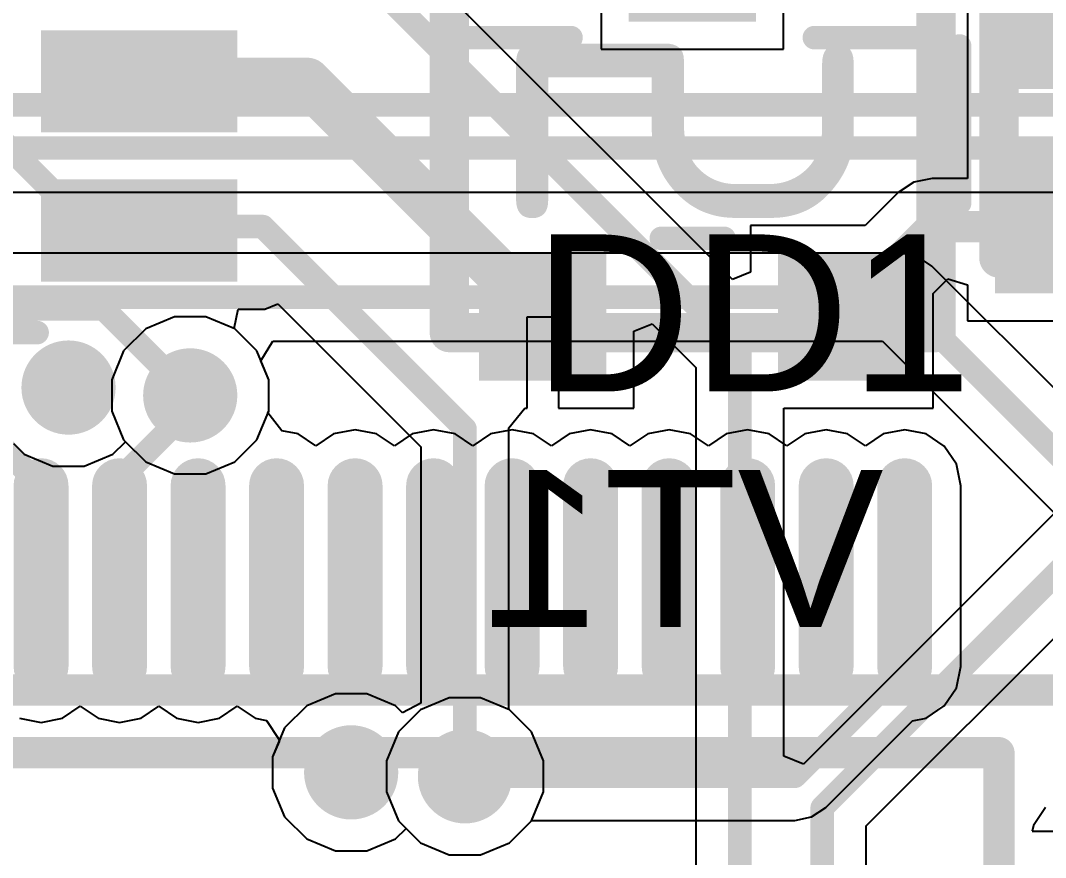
# Model space of a CAD drawing. Header units: inches. Extents: x -1.9 to 51.5, y -1.6 to 35.1.
# Drawn here: x 17.07 to 23.6, y 24.03 to 29.36 of the extents above; entities that cross this region are included whole.
import ezdxf

# ---------------------------------------------------------------- set-up
doc = ezdxf.new("R2010")
doc.units = ezdxf.units.IN
for name, color, linetype in [('Assembly Notes', 76, 'Continuous'), ('Bottom Layer', 76, 'Continuous'), ('Bottom Layer 1', 5, 'Continuous'), ('Bottom Overlay', 54, 'Continuous'), ('Bottom Paste', 16, 'Continuous'), ('Bottom Solder', 6, 'Continuous'), ('Mechanical 10', 56, 'Continuous'), ('Top Layer', 16, 'Continuous'), ('Top Layer 1', 1, 'Continuous'), ('Top Overlay', 2, 'Continuous'), ('Top Paste', 8, 'Continuous'), ('Top Solder', 216, 'Continuous'), ('Via Holes', 16, 'Continuous')]:
    doc.layers.add(name, color=color, linetype=linetype)
doc.styles.add('Arial', font='', dxfattribs={"height": 0.2})
doc.styles.add('GOST type B', font='', dxfattribs={"height": 0.2})
doc.styles.get('Arial').set_extended_font_data('Arial')
doc.styles.get('GOST type B').set_extended_font_data('GOST type B')

# ---------------------------------------------------------------- blocks, each defined once
blk = doc.blocks.new('SOT23_3_B_110')
at = {"layer": 'Bottom Layer 1'}
for points in [[(-1.506, 1.336), (-0.744, 1.336), (-0.744, 0.574), (-1.506, 0.574)], [(0.78, 0.3835), (1.542, 0.3835), (1.542, -0.3785), (0.78, -0.3785)], [(-1.506, -0.569), (-0.744, -0.569), (-0.744, -1.331), (-1.506, -1.331)]]:
    blk.add_hatch(color=5, dxfattribs=at).paths.add_polyline_path(points)
at = {"layer": 'Bottom Paste'}
for points in [[(-1.506, 1.336), (-0.744, 1.336), (-0.744, 0.574), (-1.506, 0.574)], [(0.78, 0.3835), (1.542, 0.3835), (1.542, -0.3785), (0.78, -0.3785)], [(-1.506, -0.569), (-0.744, -0.569), (-0.744, -1.331), (-1.506, -1.331)]]:
    blk.add_hatch(color=16, dxfattribs=at).paths.add_polyline_path(points)
at = {"layer": 'Bottom Solder'}
for points in [[(-1.531, 1.361), (-0.719, 1.361), (-0.719, 0.549), (-1.531, 0.549)], [(0.755, 0.4085), (1.567, 0.4085), (1.567, -0.4035), (0.755, -0.4035)], [(-1.531, -0.544), (-0.719, -0.544), (-0.719, -1.356), (-1.531, -1.356)]]:
    blk.add_hatch(color=6, dxfattribs=at).paths.add_polyline_path(points)
at = {"layer": 'Assembly Notes'}
for points in [[(-1.225, 1.55, 0.25, 0.25, 0), (1.275, 1.55, 0.25, 0.25, 0)], [(-1.225, 1.55, 0.25, 0.25, 0), (-1.225, -1.55, 0.25, 0.25, 0)], [(1.275, 1.55, 0.25, 0.25, 0), (1.275, -1.55, 0.25, 0.25, 0)], [(-1.225, -1.55, 0.25, 0.25, 0), (1.275, -1.55, 0.25, 0.25, 0)]]:
    blk.add_lwpolyline(points, format="xyseb", dxfattribs=at)
for points in [[(-1.2875, 1.55, 0.125, 0.125, 1), (-1.1625, 1.55, 0.125, 0.125, 1)], [(-1.2875, 1.55, 0.125, 0.125, 1), (-1.1625, 1.55, 0.125, 0.125, 1)], [(1.2125, 1.55, 0.125, 0.125, 1), (1.3375, 1.55, 0.125, 0.125, 1)], [(1.2125, 1.55, 0.125, 0.125, 1), (1.3375, 1.55, 0.125, 0.125, 1)], [(-1.2875, -1.55, 0.125, 0.125, 1), (-1.1625, -1.55, 0.125, 0.125, 1)], [(-1.2875, -1.55, 0.125, 0.125, 1), (-1.1625, -1.55, 0.125, 0.125, 1)], [(1.2125, -1.55, 0.125, 0.125, 1), (1.3375, -1.55, 0.125, 0.125, 1)], [(1.2125, -1.55, 0.125, 0.125, 1), (1.3375, -1.55, 0.125, 0.125, 1)]]:
    blk.add_lwpolyline(points, format="xyseb", close=True, dxfattribs=at)
at = {"layer": 'Bottom Overlay'}
for points in [[(-0.425, 1.5031, 0.15, 0.15, 0), (0.653, 1.5031, 0.15, 0.15, 0)], [(0.653, 1.5031, 0.15, 0.15, 0), (0.653, 0.775, 0.15, 0.15, 0)], [(-0.625, 0.2, 0.15, 0.15, 0), (-0.625, -0.2, 0.15, 0.15, 0)], [(0.653, -0.775, 0.15, 0.15, 0), (0.653, -1.5034, 0.15, 0.15, 0)], [(-0.375, -1.5034, 0.15, 0.15, 0), (0.653, -1.5034, 0.15, 0.15, 0)]]:
    blk.add_lwpolyline(points, format="xyseb", dxfattribs=at)
for points in [[(-0.4625, 1.5031, 0.075, 0.075, 1), (-0.3875, 1.5031, 0.075, 0.075, 1)], [(0.6155, 1.5031, 0.075, 0.075, 1), (0.6905, 1.5031, 0.075, 0.075, 1)], [(0.6155, 1.5031, 0.075, 0.075, 1), (0.6905, 1.5031, 0.075, 0.075, 1)], [(0.6155, 0.775, 0.075, 0.075, 1), (0.6905, 0.775, 0.075, 0.075, 1)], [(-0.6625, 0.2, 0.075, 0.075, 1), (-0.5875, 0.2, 0.075, 0.075, 1)], [(-0.6625, -0.2, 0.075, 0.075, 1), (-0.5875, -0.2, 0.075, 0.075, 1)], [(0.6155, -0.775, 0.075, 0.075, 1), (0.6905, -0.775, 0.075, 0.075, 1)], [(-0.4125, -1.5034, 0.075, 0.075, 1), (-0.3375, -1.5034, 0.075, 0.075, 1)], [(0.6155, -1.5034, 0.075, 0.075, 1), (0.6905, -1.5034, 0.075, 0.075, 1)], [(0.6155, -1.5034, 0.075, 0.075, 1), (0.6905, -1.5034, 0.075, 0.075, 1)]]:
    blk.add_lwpolyline(points, format="xyseb", close=True, dxfattribs=at)
at = {"layer": 'Assembly Notes', "style": 'GOST type B', "text_generation_flag": 2}
blk.add_text('VT1', height=2.15, rotation=180, dxfattribs=at).set_placement((-0.025, -1.9))
blk = doc.blocks.new('0603R_B_165')
at = {"layer": 'Bottom Layer 1'}
for points in [[(-0.25, 0.475), (-0.25, -0.475), (-1.05, -0.475), (-1.05, 0.475)], [(1.05, 0.475), (1.05, -0.475), (0.25, -0.475), (0.25, 0.475)]]:
    blk.add_hatch(color=5, dxfattribs=at).paths.add_polyline_path(points)
at = {"layer": 'Bottom Paste'}
for points in [[(-0.25, 0.475), (-0.25, -0.475), (-1.05, -0.475), (-1.05, 0.475)], [(1.05, 0.475), (1.05, -0.475), (0.25, -0.475), (0.25, 0.475)]]:
    blk.add_hatch(color=16, dxfattribs=at).paths.add_polyline_path(points)
at = {"layer": 'Bottom Solder'}
for points in [[(-0.225, 0.5), (-0.225, -0.5), (-1.075, -0.5), (-1.075, 0.5)], [(1.075, 0.5), (1.075, -0.5), (0.225, -0.5), (0.225, 0.5)]]:
    blk.add_hatch(color=6, dxfattribs=at).paths.add_polyline_path(points)
at = {"layer": 'Assembly Notes'}
for points in [[(-0.85, -0.475, 0.25, 0.25, 0), (-0.85, 0.475, 0.25, 0.25, 0)], [(0.85, 0.475, 0.25, 0.25, 0), (-0.85, 0.475, 0.25, 0.25, 0)], [(0.85, -0.475, 0.25, 0.25, 0), (0.85, 0.475, 0.25, 0.25, 0)], [(0.85, -0.475, 0.25, 0.25, 0), (-0.85, -0.475, 0.25, 0.25, 0)]]:
    blk.add_lwpolyline(points, format="xyseb", dxfattribs=at)
for points in [[(-0.9125, 0.475, 0.125, 0.125, 1), (-0.7875, 0.475, 0.125, 0.125, 1)], [(-0.9125, 0.475, 0.125, 0.125, 1), (-0.7875, 0.475, 0.125, 0.125, 1)], [(0.7875, 0.475, 0.125, 0.125, 1), (0.9125, 0.475, 0.125, 0.125, 1)], [(0.7875, 0.475, 0.125, 0.125, 1), (0.9125, 0.475, 0.125, 0.125, 1)], [(-0.9125, -0.475, 0.125, 0.125, 1), (-0.7875, -0.475, 0.125, 0.125, 1)], [(-0.9125, -0.475, 0.125, 0.125, 1), (-0.7875, -0.475, 0.125, 0.125, 1)], [(0.7875, -0.475, 0.125, 0.125, 1), (0.9125, -0.475, 0.125, 0.125, 1)], [(0.7875, -0.475, 0.125, 0.125, 1), (0.9125, -0.475, 0.125, 0.125, 1)]]:
    blk.add_lwpolyline(points, format="xyseb", close=True, dxfattribs=at)
at = {"layer": 'Bottom Overlay'}
for points in [[(0.5, 0.725, 0.15, 0.15, 0), (-0.5, 0.725, 0.15, 0.15, 0)], [(0.5, -0.725, 0.15, 0.15, 0), (-0.5, -0.725, 0.15, 0.15, 0)]]:
    blk.add_lwpolyline(points, format="xyseb", dxfattribs=at)
for points in [[(-0.5375, 0.725, 0.075, 0.075, 1), (-0.4625, 0.725, 0.075, 0.075, 1)], [(0.4625, 0.725, 0.075, 0.075, 1), (0.5375, 0.725, 0.075, 0.075, 1)], [(-0.5375, -0.725, 0.075, 0.075, 1), (-0.4625, -0.725, 0.075, 0.075, 1)], [(0.4625, -0.725, 0.075, 0.075, 1), (0.5375, -0.725, 0.075, 0.075, 1)]]:
    blk.add_lwpolyline(points, format="xyseb", close=True, dxfattribs=at)
at = {"layer": 'Assembly Notes', "style": 'GOST type B', "text_generation_flag": 2}
blk.add_text('R5', height=2.15, rotation=-180, dxfattribs=at).set_placement((-2.4, -1.4))
blk = doc.blocks.new('LQFP100_173')
at = {"layer": 'Top Layer 1'}
h = blk.add_hatch(color=1, dxfattribs=at)
edge = h.paths.add_edge_path()
edge.add_arc((0.5, 7.15), 0.15, 180, 360)
edge.add_line((0.65, 7.15), (0.65, 8.3))
edge.add_arc((0.5, 8.3), 0.15, 0, 180)
edge.add_line((0.35, 8.3), (0.35, 7.15))
h = blk.add_hatch(color=1, dxfattribs=at)
edge = h.paths.add_edge_path()
edge.add_arc((1, 7.15), 0.15, 180, 360)
edge.add_line((1.15, 7.15), (1.15, 8.3))
edge.add_arc((1, 8.3), 0.15, 0, 180)
edge.add_line((0.85, 8.3), (0.85, 7.15))
h = blk.add_hatch(color=1, dxfattribs=at)
edge = h.paths.add_edge_path()
edge.add_arc((1.5, 7.15), 0.15, 180, 360)
edge.add_line((1.65, 7.15), (1.65, 8.3))
edge.add_arc((1.5, 8.3), 0.15, 0, 180)
edge.add_line((1.35, 8.3), (1.35, 7.15))
h = blk.add_hatch(color=1, dxfattribs=at)
edge = h.paths.add_edge_path()
edge.add_arc((2, 7.15), 0.15, 180, 360)
edge.add_line((2.15, 7.15), (2.15, 8.3))
edge.add_arc((2, 8.3), 0.15, 0, 180)
edge.add_line((1.85, 8.3), (1.85, 7.15))
h = blk.add_hatch(color=1, dxfattribs=at)
edge = h.paths.add_edge_path()
edge.add_arc((2.5, 7.15), 0.15, 180, 360)
edge.add_line((2.65, 7.15), (2.65, 8.3))
edge.add_arc((2.5, 8.3), 0.15, 0, 180)
edge.add_line((2.35, 8.3), (2.35, 7.15))
h = blk.add_hatch(color=1, dxfattribs=at)
edge = h.paths.add_edge_path()
edge.add_arc((3, 7.15), 0.15, 180, 360)
edge.add_line((3.15, 7.15), (3.15, 8.3))
edge.add_arc((3, 8.3), 0.15, 0, 180)
edge.add_line((2.85, 8.3), (2.85, 7.15))
h = blk.add_hatch(color=1, dxfattribs=at)
edge = h.paths.add_edge_path()
edge.add_arc((3.5, 7.15), 0.15, 180, 360)
edge.add_line((3.65, 7.15), (3.65, 8.3))
edge.add_arc((3.5, 8.3), 0.15, 0, 180)
edge.add_line((3.35, 8.3), (3.35, 7.15))
h = blk.add_hatch(color=1, dxfattribs=at)
edge = h.paths.add_edge_path()
edge.add_arc((4, 7.15), 0.15, 180, 360)
edge.add_line((4.15, 7.15), (4.15, 8.3))
edge.add_arc((4, 8.3), 0.15, 0, 180)
edge.add_line((3.85, 8.3), (3.85, 7.15))
h = blk.add_hatch(color=1, dxfattribs=at)
edge = h.paths.add_edge_path()
edge.add_arc((4.5, 7.15), 0.15, 180, 360)
edge.add_line((4.65, 7.15), (4.65, 8.3))
edge.add_arc((4.5, 8.3), 0.15, 0, 180)
edge.add_line((4.35, 8.3), (4.35, 7.15))
h = blk.add_hatch(color=1, dxfattribs=at)
edge = h.paths.add_edge_path()
edge.add_arc((5, 7.15), 0.15, 180, 360)
edge.add_line((5.15, 7.15), (5.15, 8.3))
edge.add_arc((5, 8.3), 0.15, 0, 180)
edge.add_line((4.85, 8.3), (4.85, 7.15))
h = blk.add_hatch(color=1, dxfattribs=at)
edge = h.paths.add_edge_path()
edge.add_arc((5.5, 7.15), 0.15, 180, 360)
edge.add_line((5.65, 7.15), (5.65, 8.3))
edge.add_arc((5.5, 8.3), 0.15, 0, 180)
edge.add_line((5.35, 8.3), (5.35, 7.15))
h = blk.add_hatch(color=1, dxfattribs=at)
edge = h.paths.add_edge_path()
edge.add_arc((6, 7.15), 0.15, 180, 360)
edge.add_line((6.15, 7.15), (6.15, 8.3))
edge.add_arc((6, 8.3), 0.15, 0, 180)
edge.add_line((5.85, 8.3), (5.85, 7.15))
at = {"layer": 'Top Paste'}
h = blk.add_hatch(color=8, dxfattribs=at)
edge = h.paths.add_edge_path()
edge.add_arc((0.5, 7.15), 0.15, 180, 360)
edge.add_line((0.65, 7.15), (0.65, 8.3))
edge.add_arc((0.5, 8.3), 0.15, 0, 180)
edge.add_line((0.35, 8.3), (0.35, 7.15))
h = blk.add_hatch(color=8, dxfattribs=at)
edge = h.paths.add_edge_path()
edge.add_arc((1, 7.15), 0.15, 180, 360)
edge.add_line((1.15, 7.15), (1.15, 8.3))
edge.add_arc((1, 8.3), 0.15, 0, 180)
edge.add_line((0.85, 8.3), (0.85, 7.15))
h = blk.add_hatch(color=8, dxfattribs=at)
edge = h.paths.add_edge_path()
edge.add_arc((1.5, 7.15), 0.15, 180, 360)
edge.add_line((1.65, 7.15), (1.65, 8.3))
edge.add_arc((1.5, 8.3), 0.15, 0, 180)
edge.add_line((1.35, 8.3), (1.35, 7.15))
h = blk.add_hatch(color=8, dxfattribs=at)
edge = h.paths.add_edge_path()
edge.add_arc((2, 7.15), 0.15, 180, 360)
edge.add_line((2.15, 7.15), (2.15, 8.3))
edge.add_arc((2, 8.3), 0.15, 0, 180)
edge.add_line((1.85, 8.3), (1.85, 7.15))
h = blk.add_hatch(color=8, dxfattribs=at)
edge = h.paths.add_edge_path()
edge.add_arc((2.5, 7.15), 0.15, 180, 360)
edge.add_line((2.65, 7.15), (2.65, 8.3))
edge.add_arc((2.5, 8.3), 0.15, 0, 180)
edge.add_line((2.35, 8.3), (2.35, 7.15))
h = blk.add_hatch(color=8, dxfattribs=at)
edge = h.paths.add_edge_path()
edge.add_arc((3, 7.15), 0.15, 180, 360)
edge.add_line((3.15, 7.15), (3.15, 8.3))
edge.add_arc((3, 8.3), 0.15, 0, 180)
edge.add_line((2.85, 8.3), (2.85, 7.15))
h = blk.add_hatch(color=8, dxfattribs=at)
edge = h.paths.add_edge_path()
edge.add_arc((3.5, 7.15), 0.15, 180, 360)
edge.add_line((3.65, 7.15), (3.65, 8.3))
edge.add_arc((3.5, 8.3), 0.15, 0, 180)
edge.add_line((3.35, 8.3), (3.35, 7.15))
h = blk.add_hatch(color=8, dxfattribs=at)
edge = h.paths.add_edge_path()
edge.add_arc((4, 7.15), 0.15, 180, 360)
edge.add_line((4.15, 7.15), (4.15, 8.3))
edge.add_arc((4, 8.3), 0.15, 0, 180)
edge.add_line((3.85, 8.3), (3.85, 7.15))
h = blk.add_hatch(color=8, dxfattribs=at)
edge = h.paths.add_edge_path()
edge.add_arc((4.5, 7.15), 0.15, 180, 360)
edge.add_line((4.65, 7.15), (4.65, 8.3))
edge.add_arc((4.5, 8.3), 0.15, 0, 180)
edge.add_line((4.35, 8.3), (4.35, 7.15))
h = blk.add_hatch(color=8, dxfattribs=at)
edge = h.paths.add_edge_path()
edge.add_arc((5, 7.15), 0.15, 180, 360)
edge.add_line((5.15, 7.15), (5.15, 8.3))
edge.add_arc((5, 8.3), 0.15, 0, 180)
edge.add_line((4.85, 8.3), (4.85, 7.15))
h = blk.add_hatch(color=8, dxfattribs=at)
edge = h.paths.add_edge_path()
edge.add_arc((5.5, 7.15), 0.15, 180, 360)
edge.add_line((5.65, 7.15), (5.65, 8.3))
edge.add_arc((5.5, 8.3), 0.15, 0, 180)
edge.add_line((5.35, 8.3), (5.35, 7.15))
h = blk.add_hatch(color=8, dxfattribs=at)
edge = h.paths.add_edge_path()
edge.add_arc((6, 7.15), 0.15, 180, 360)
edge.add_line((6.15, 7.15), (6.15, 8.3))
edge.add_arc((6, 8.3), 0.15, 0, 180)
edge.add_line((5.85, 8.3), (5.85, 7.15))
at = {"layer": 'Top Solder'}
h = blk.add_hatch(color=216, dxfattribs=at)
edge = h.paths.add_edge_path()
edge.add_arc((0.5, 7.15), 0.175, 180, 360)
edge.add_line((0.675, 7.15), (0.675, 8.3))
edge.add_arc((0.5, 8.3), 0.175, 0, 180)
edge.add_line((0.325, 8.3), (0.325, 7.15))
h = blk.add_hatch(color=216, dxfattribs=at)
edge = h.paths.add_edge_path()
edge.add_arc((1, 7.15), 0.175, 180, 360)
edge.add_line((1.175, 7.15), (1.175, 8.3))
edge.add_arc((1, 8.3), 0.175, 0, 180)
edge.add_line((0.825, 8.3), (0.825, 7.15))
h = blk.add_hatch(color=216, dxfattribs=at)
edge = h.paths.add_edge_path()
edge.add_arc((1.5, 7.15), 0.175, 180, 360)
edge.add_line((1.675, 7.15), (1.675, 8.3))
edge.add_arc((1.5, 8.3), 0.175, 0, 180)
edge.add_line((1.325, 8.3), (1.325, 7.15))
h = blk.add_hatch(color=216, dxfattribs=at)
edge = h.paths.add_edge_path()
edge.add_arc((2, 7.15), 0.175, 180, 360)
edge.add_line((2.175, 7.15), (2.175, 8.3))
edge.add_arc((2, 8.3), 0.175, 0, 180)
edge.add_line((1.825, 8.3), (1.825, 7.15))
h = blk.add_hatch(color=216, dxfattribs=at)
edge = h.paths.add_edge_path()
edge.add_arc((2.5, 7.15), 0.175, 180, 360)
edge.add_line((2.675, 7.15), (2.675, 8.3))
edge.add_arc((2.5, 8.3), 0.175, 0, 180)
edge.add_line((2.325, 8.3), (2.325, 7.15))
h = blk.add_hatch(color=216, dxfattribs=at)
edge = h.paths.add_edge_path()
edge.add_arc((3, 7.15), 0.175, 180, 360)
edge.add_line((3.175, 7.15), (3.175, 8.3))
edge.add_arc((3, 8.3), 0.175, 0, 180)
edge.add_line((2.825, 8.3), (2.825, 7.15))
h = blk.add_hatch(color=216, dxfattribs=at)
edge = h.paths.add_edge_path()
edge.add_arc((3.5, 7.15), 0.175, 180, 360)
edge.add_line((3.675, 7.15), (3.675, 8.3))
edge.add_arc((3.5, 8.3), 0.175, 0, 180)
edge.add_line((3.325, 8.3), (3.325, 7.15))
h = blk.add_hatch(color=216, dxfattribs=at)
edge = h.paths.add_edge_path()
edge.add_arc((4, 7.15), 0.175, 180, 360)
edge.add_line((4.175, 7.15), (4.175, 8.3))
edge.add_arc((4, 8.3), 0.175, 0, 180)
edge.add_line((3.825, 8.3), (3.825, 7.15))
h = blk.add_hatch(color=216, dxfattribs=at)
edge = h.paths.add_edge_path()
edge.add_arc((4.5, 7.15), 0.175, 180, 360)
edge.add_line((4.675, 7.15), (4.675, 8.3))
edge.add_arc((4.5, 8.3), 0.175, 0, 180)
edge.add_line((4.325, 8.3), (4.325, 7.15))
h = blk.add_hatch(color=216, dxfattribs=at)
edge = h.paths.add_edge_path()
edge.add_arc((5, 7.15), 0.175, 180, 360)
edge.add_line((5.175, 7.15), (5.175, 8.3))
edge.add_arc((5, 8.3), 0.175, 0, 180)
edge.add_line((4.825, 8.3), (4.825, 7.15))
h = blk.add_hatch(color=216, dxfattribs=at)
edge = h.paths.add_edge_path()
edge.add_arc((5.5, 7.15), 0.175, 180, 360)
edge.add_line((5.675, 7.15), (5.675, 8.3))
edge.add_arc((5.5, 8.3), 0.175, 0, 180)
edge.add_line((5.325, 8.3), (5.325, 7.15))
h = blk.add_hatch(color=216, dxfattribs=at)
edge = h.paths.add_edge_path()
edge.add_arc((6, 7.15), 0.175, 180, 360)
edge.add_line((6.175, 7.15), (6.175, 8.3))
edge.add_arc((6, 8.3), 0.175, 0, 180)
edge.add_line((5.825, 8.3), (5.825, 7.15))
at = {"layer": 'Mechanical 10'}
blk.add_lwpolyline([(-7, 7, 0.2, 0.2, 0), (7, 7, 0.2, 0.2, 0)], format="xyseb", dxfattribs=at)
at = {"layer": 'Top Overlay'}
for points in [[(-6.6, 6.6, 0.2, 0.2, 0), (6.6, 6.6, 0.2, 0.2, 0)], [(6.6, -6.6, 0.2, 0.2, 0), (6.6, 6.6, 0.2, 0.2, 0)]]:
    blk.add_lwpolyline(points, format="xyseb", dxfattribs=at)
blk.add_lwpolyline([(6.55, 6.6, 0.1, 0.1, 1), (6.65, 6.6, 0.1, 0.1, 1)], format="xyseb", close=True, dxfattribs=at)
blk.add_lwpolyline([(6.55, 6.6, 0.1, 0.1, 1), (6.65, 6.6, 0.1, 0.1, 1)], format="xyseb", close=True, dxfattribs=at)
blk = doc.blocks.new('SOT23_6_B_174')
at = {"layer": 'Bottom Layer 1'}
for points in [[(-1.25, 1.75), (-0.65, 1.75), (-0.65, 0.55), (-1.25, 0.55)], [(-0.3, 1.75), (0.3, 1.75), (0.3, 0.55), (-0.3, 0.55)], [(0.65, 1.75), (1.25, 1.75), (1.25, 0.55), (0.65, 0.55)], [(-1.25, -0.55), (-0.65, -0.55), (-0.65, -1.75), (-1.25, -1.75)], [(-0.3, -0.55), (0.3, -0.55), (0.3, -1.75), (-0.3, -1.75)], [(0.65, -0.55), (1.25, -0.55), (1.25, -1.75), (0.65, -1.75)]]:
    blk.add_hatch(color=5, dxfattribs=at).paths.add_polyline_path(points)
at = {"layer": 'Bottom Paste'}
for points in [[(-1.25, 1.75), (-0.65, 1.75), (-0.65, 0.55), (-1.25, 0.55)], [(-0.3, 1.75), (0.3, 1.75), (0.3, 0.55), (-0.3, 0.55)], [(0.65, 1.75), (1.25, 1.75), (1.25, 0.55), (0.65, 0.55)], [(-1.25, -0.55), (-0.65, -0.55), (-0.65, -1.75), (-1.25, -1.75)], [(-0.3, -0.55), (0.3, -0.55), (0.3, -1.75), (-0.3, -1.75)], [(0.65, -0.55), (1.25, -0.55), (1.25, -1.75), (0.65, -1.75)]]:
    blk.add_hatch(color=16, dxfattribs=at).paths.add_polyline_path(points)
at = {"layer": 'Bottom Solder'}
for points in [[(-1.275, 1.775), (-0.625, 1.775), (-0.625, 0.525), (-1.275, 0.525)], [(-0.325, 1.775), (0.325, 1.775), (0.325, 0.525), (-0.325, 0.525)], [(0.625, 1.775), (1.275, 1.775), (1.275, 0.525), (0.625, 0.525)], [(-1.275, -0.525), (-0.625, -0.525), (-0.625, -1.775), (-1.275, -1.775)], [(-0.325, -0.525), (0.325, -0.525), (0.325, -1.775), (-0.325, -1.775)], [(0.625, -0.525), (1.275, -0.525), (1.275, -1.775), (0.625, -1.775)]]:
    blk.add_hatch(color=6, dxfattribs=at).paths.add_polyline_path(points)
at = {"layer": 'Bottom Overlay'}
for points in [[(-1.55, 1.6, 0.1, 0.1, 1), (-1.65, 1.6, 0.1, 0.1, 1)], [(-1.675, 1.6, 0.05, 0.05, 1), (-1.625, 1.6, 0.05, 0.05, 1)], [(-1.575, 1.6, 0.05, 0.05, 1), (-1.525, 1.6, 0.05, 0.05, 1)], [(-1.6375, 0.5, 0.075, 0.075, 1), (-1.5625, 0.5, 0.075, 0.075, 1)], [(1.5625, 0.5, 0.075, 0.075, 1), (1.6375, 0.5, 0.075, 0.075, 1)], [(-1.6375, 0, 0.075, 0.075, 1), (-1.5625, 0, 0.075, 0.075, 1)], [(1.5625, 0, 0.075, 0.075, 1), (1.6375, 0, 0.075, 0.075, 1)], [(-1.6375, -0.5, 0.075, 0.075, 1), (-1.5625, -0.5, 0.075, 0.075, 1)], [(1.5625, -0.5, 0.075, 0.075, 1), (1.6375, -0.5, 0.075, 0.075, 1)]]:
    blk.add_lwpolyline(points, format="xyseb", close=True, dxfattribs=at)
for points in [[(-1.6, 0.5, 0.15, 0.15, 0), (-1.6, -0.5, 0.15, 0.15, 0)], [(1.6, 0.5, 0.15, 0.15, 0), (1.6, -0.5, 0.15, 0.15, 0)], [(-1.6, 0, 0.15, 0.15, 0), (1.6, 0, 0.15, 0.15, 0)]]:
    blk.add_lwpolyline(points, format="xyseb", dxfattribs=at)

msp = doc.modelspace()

# ---------------------------------------------------------------- hatches: boundary and pattern name
at = {"layer": 'Bottom Layer'}
h = msp.add_hatch(color=76, dxfattribs=at)
edge = h.paths.add_edge_path()
edge.add_arc((17.375, 27.025), 0.3, 0, 360)
h = msp.add_hatch(color=76, dxfattribs=at)
edge = h.paths.add_edge_path()
edge.add_arc((18.15, 26.975), 0.3, 0, 360)
h = msp.add_hatch(color=76, dxfattribs=at)
edge = h.paths.add_edge_path()
edge.add_arc((19.175, 24.575), 0.3, 0, 360)
h = msp.add_hatch(color=76, dxfattribs=at)
edge = h.paths.add_edge_path()
edge.add_arc((19.8996, 24.55), 0.3, 0, 360)
at = {"layer": 'Bottom Layer 1'}
h = msp.add_hatch(color=5, dxfattribs=at)
edge = h.paths.add_edge_path()
edge.add_arc((17.375, 27.025), 0.3, 0, 360)
h = msp.add_hatch(color=5, dxfattribs=at)
edge = h.paths.add_edge_path()
edge.add_arc((18.15, 26.975), 0.3, 0, 360)
h = msp.add_hatch(color=5, dxfattribs=at)
edge = h.paths.add_edge_path()
edge.add_arc((19.175, 24.575), 0.3, 0, 360)
h = msp.add_hatch(color=5, dxfattribs=at)
edge = h.paths.add_edge_path()
edge.add_arc((19.8996, 24.55), 0.3, 0, 360)
at = {"layer": 'Top Layer'}
h = msp.add_hatch(color=16, dxfattribs=at)
edge = h.paths.add_edge_path()
edge.add_arc((17.375, 27.025), 0.3, 0, 360)
h = msp.add_hatch(color=16, dxfattribs=at)
edge = h.paths.add_edge_path()
edge.add_arc((18.15, 26.975), 0.3, 0, 360)
h = msp.add_hatch(color=16, dxfattribs=at)
edge = h.paths.add_edge_path()
edge.add_arc((19.175, 24.575), 0.3, 0, 360)
h = msp.add_hatch(color=16, dxfattribs=at)
edge = h.paths.add_edge_path()
edge.add_arc((19.8996, 24.55), 0.3, 0, 360)
at = {"layer": 'Top Layer 1'}
h = msp.add_hatch(color=1, dxfattribs=at)
edge = h.paths.add_edge_path()
edge.add_arc((17.375, 27.025), 0.3, 0, 360)
h = msp.add_hatch(color=1, dxfattribs=at)
edge = h.paths.add_edge_path()
edge.add_arc((18.15, 26.975), 0.3, 0, 360)
h = msp.add_hatch(color=1, dxfattribs=at)
edge = h.paths.add_edge_path()
edge.add_arc((19.175, 24.575), 0.3, 0, 360)
h = msp.add_hatch(color=1, dxfattribs=at)
edge = h.paths.add_edge_path()
edge.add_arc((19.8996, 24.55), 0.3, 0, 360)
at = {"layer": 'Via Holes'}
h = msp.add_hatch(color=7, dxfattribs=at)
edge = h.paths.add_edge_path()
edge.add_arc((17.375, 27.025), 0.15, 0, 360)
h = msp.add_hatch(color=7, dxfattribs=at)
edge = h.paths.add_edge_path()
edge.add_arc((18.15, 26.975), 0.15, 0, 360)
h = msp.add_hatch(color=7, dxfattribs=at)
edge = h.paths.add_edge_path()
edge.add_arc((19.175, 24.575), 0.15, 0, 360)
h = msp.add_hatch(color=7, dxfattribs=at)
edge = h.paths.add_edge_path()
edge.add_arc((19.8996, 24.55), 0.15, 0, 360)

# ---------------------------------------------------------------- linework, layer by layer
at = {"layer": 'Bottom Layer'}
for p, q in [((18.0505, 27.475), (17.8668, 27.3989)), ((18.2495, 27.475), (18.0505, 27.475)), ((18.4332, 27.3989), (18.2495, 27.475)), ((17.8668, 27.3989), (17.7261, 27.2582)), ((18.5739, 27.2582), (18.4332, 27.3989)), ((17.7261, 27.2582), (17.65, 27.0745)), ((18.65, 27.0745), (18.5739, 27.2582)), ((17.65, 27.0745), (17.65, 26.8755)), ((18.65, 26.8755), (18.65, 27.0745)), ((17.65, 26.8755), (17.7261, 26.6918)), ((18.5739, 26.6918), (18.65, 26.8755)), ((17.7261, 26.6918), (17.8668, 26.5511)), ((18.4332, 26.5511), (18.5739, 26.6918)), ((17.8668, 26.5511), (18.0505, 26.475)), ((18.2495, 26.475), (18.4332, 26.5511)), ((18.0505, 26.475), (18.2495, 26.475)), ((19.8001, 25.05), (19.6163, 24.9739)), ((19.999, 25.05), (19.8001, 25.05)), ((20.1828, 24.9739), (19.999, 25.05)), ((19.6163, 24.9739), (19.4757, 24.8332)), ((20.3234, 24.8332), (20.1828, 24.9739)), ((19.4757, 24.8332), (19.3996, 24.6495)), ((20.3996, 24.6495), (20.3234, 24.8332)), ((19.3996, 24.6495), (19.3996, 24.4505)), ((20.3996, 24.4505), (20.3996, 24.6495)), ((19.3996, 24.4505), (19.4757, 24.2668)), ((20.3234, 24.2668), (20.3996, 24.4505)), ((19.4757, 24.2668), (19.6163, 24.1261)), ((20.1828, 24.1261), (20.3234, 24.2668)), ((19.6163, 24.1261), (19.8001, 24.05)), ((19.999, 24.05), (20.1828, 24.1261)), ((19.8001, 24.05), (19.999, 24.05))]:
    msp.add_line(p, q, dxfattribs=at)
at = {"layer": 'Bottom Layer 1'}
for p, q in [((20.7665, 30.342), (20.7665, 29.18)), ((21.9285, 29.18), (21.9285, 30.342)), ((21.6035, 27.712), (19.1922, 30.1233)), ((23.1, 29.95), (23.1, 28.775)), ((20.7665, 29.18), (21.9285, 29.18)), ((26.35, 28.9215), (22.0553, 24.6268)), ((23.1, 28.775), (23.1, 28.75)), ((23.1, 28.75), (23.1, 28.65)), ((23.1, 28.65), (23.1, 28.625)), ((23.1, 28.625), (23.1, 28.3559)), ((22.7579, 28.3326), (22.6587, 28.2663)), ((22.875, 28.3559), (22.7579, 28.3326)), ((23.1, 28.3559), (22.875, 28.3559)), ((22.875, 28.3559), (22.875, 28.3559)), ((22.6587, 28.2663), (22.4484, 28.056)), ((22.4484, 28.056), (21.719, 28.056)), ((21.719, 28.056), (21.719, 27.7598)), ((21.719, 27.7598), (21.6035, 27.712)), ((22.881, 27.6234), (22.975, 27.7174)), ((22.975, 27.7174), (23.1, 27.6797)), ((23.1, 27.6797), (23.1, 27.45)), ((22.881, 26.894), (22.881, 27.6234)), ((18.625, 27.525), (18.707, 27.559)), ((18.707, 27.559), (19.6192, 26.6468)), ((18.4305, 27.4), (18.4554, 27.525)), ((18.4554, 27.525), (18.625, 27.525)), ((18.625, 27.525), (18.625, 27.525)), ((20.295, 26.894), (20.295, 27.475)), ((20.295, 27.475), (20.495, 27.475)), ((20.495, 27.475), (20.495, 26.894)), ((20.976, 27.3831), (21.0915, 27.4309)), ((21.0915, 27.4309), (21.3695, 27.1529)), ((23.1, 27.45), (24.45, 27.45)), ((18.4332, 27.3989), (18.4305, 27.4)), ((18.5739, 27.2582), (18.4332, 27.3989)), ((20.976, 26.894), (20.976, 27.3831)), ((18.65, 27.0745), (18.5739, 27.2582)), ((22.4554, 24.2339), (25.3845, 27.163)), ((21.3695, 27.1529), (21.3695, 23.0644)), ((18.65, 26.8755), (18.65, 27.0745)), ((18.5739, 26.6918), (18.65, 26.8755)), ((20.1787, 26.769), (20.2813, 26.894)), ((20.2813, 26.894), (20.295, 26.894)), ((20.495, 26.894), (20.976, 26.894)), ((21.9303, 24.6786), (21.9303, 26.894)), ((21.9303, 26.894), (22.881, 26.894)), ((20.18, 26.7629), (20.1787, 26.769)), ((20.18, 24.9751), (20.18, 26.7629)), ((17.0245, 26.6684), (17.0918, 26.6011)), ((17.6582, 26.6011), (17.7375, 26.6804)), ((17.7375, 26.6804), (17.8668, 26.5511)), ((18.4332, 26.5511), (18.5739, 26.6918)), ((19.6192, 26.6468), (19.6192, 25.0147)), ((17.0918, 26.6011), (17.2755, 26.525)), ((17.4745, 26.525), (17.6582, 26.6011)), ((17.2755, 26.525), (17.4745, 26.525)), ((17.8668, 26.5511), (18.0505, 26.475)), ((18.2495, 26.475), (18.4332, 26.5511)), ((18.0505, 26.475), (18.2495, 26.475)), ((19.0755, 25.075), (18.8918, 24.9989)), ((19.2745, 25.075), (19.0755, 25.075)), ((19.4582, 24.9989), (19.2745, 25.075)), ((19.6192, 25.0147), (19.5028, 24.9544)), ((18.8918, 24.9989), (18.7511, 24.8582)), ((19.5028, 24.9544), (19.4582, 24.9989)), ((20.1828, 24.9739), (20.18, 24.9751)), ((20.3234, 24.8332), (20.1828, 24.9739)), ((18.7511, 24.8582), (18.675, 24.6745)), ((20.3996, 24.6495), (20.3234, 24.8332)), ((22.0553, 24.6268), (21.9303, 24.6786)), ((18.675, 24.6745), (18.675, 24.4755)), ((20.3996, 24.4505), (20.3996, 24.6495)), ((18.675, 24.4755), (18.7511, 24.2918)), ((20.3234, 24.2668), (20.3996, 24.4505)), ((18.7511, 24.2918), (18.8918, 24.1511)), ((20.1828, 24.1261), (20.3234, 24.2668)), ((22.4554, 19.5001), (22.4554, 24.2339)), ((19.4582, 24.1511), (19.5248, 24.2177)), ((19.5248, 24.2177), (19.6163, 24.1261)), ((18.8918, 24.1511), (19.0755, 24.075)), ((19.2745, 24.075), (19.4582, 24.1511)), ((19.6163, 24.1261), (19.8001, 24.05)), ((19.999, 24.05), (20.1828, 24.1261)), ((19.0755, 24.075), (19.2745, 24.075)), ((19.8001, 24.05), (19.999, 24.05))]:
    msp.add_line(p, q, dxfattribs=at)
for points in [[(18.9939, 29.925, 0.15, 0.15, 0), (21.6499, 27.2691, 0.15, 0.15, 0)], [(22.175, 24.35, 0.15, 0.15, 0), (26.95, 29.125, 0.15, 0.15, 0)], [(17.825, 28.975, 0.3, 0.3, 0), (18.895, 28.975, 0.3, 0.3, 0)], [(18.895, 28.975, 0.3, 0.3, 0), (20.395, 27.475, 0.3, 0.3, 0)], [(17.825, 28.975, 0.2, 0.2, 0), (17.875, 28.925, 0.2, 0.2, 0)], [(16.9706, 28.5794, 0.15, 0.15, 0), (17.525, 28.025, 0.15, 0.15, 0)], [(22.3, 27.475, 0.2, 0.2, 0), (22.875, 28.05, 0.2, 0.2, 0)], [(22.875, 28.05, 0.2, 0.2, 0), (23.775, 28.05, 0.2, 0.2, 0)], [(17.525, 28.025, 0.15, 0.15, 0), (17.825, 28.025, 0.15, 0.15, 0)], [(17.825, 28.025, 0.15, 0.15, 0), (17.85, 28.05, 0.15, 0.15, 0)], [(17.85, 28.05, 0.15, 0.15, 0), (18.6125, 28.05, 0.15, 0.15, 0)], [(18.6125, 28.05, 0.15, 0.15, 0), (19.8996, 26.7629, 0.15, 0.15, 0)], [(16.975, 27.525, 0.15, 0.15, 0), (17.6, 27.525, 0.15, 0.15, 0)], [(17.6, 27.525, 0.15, 0.15, 0), (18.15, 26.975, 0.15, 0.15, 0)], [(21.6499, 22.6125, 0.15, 0.15, 0), (21.6499, 27.2691, 0.15, 0.15, 0)], [(19.8996, 24.55, 0.15, 0.15, 0), (19.8996, 26.7629, 0.15, 0.15, 0)], [(22.175, 19.075, 0.15, 0.15, 0), (22.175, 24.35, 0.15, 0.15, 0)]]:
    msp.add_lwpolyline(points, format="xyseb", dxfattribs=at)
for points in [[(17.75, 28.975, 0.15, 0.15, 1), (17.9, 28.975, 0.15, 0.15, 1)], [(18.82, 28.975, 0.15, 0.15, 1), (18.97, 28.975, 0.15, 0.15, 1)], [(18.82, 28.975, 0.15, 0.15, 1), (18.97, 28.975, 0.15, 0.15, 1)], [(17.775, 28.975, 0.1, 0.1, 1), (17.875, 28.975, 0.1, 0.1, 1)], [(17.825, 28.925, 0.1, 0.1, 1), (17.925, 28.925, 0.1, 0.1, 1)], [(22.825, 28.05, 0.1, 0.1, 1), (22.925, 28.05, 0.1, 0.1, 1)], [(22.825, 28.05, 0.1, 0.1, 1), (22.925, 28.05, 0.1, 0.1, 1)], [(17.4875, 28.025, 0.075, 0.075, 1), (17.5625, 28.025, 0.075, 0.075, 1)], [(17.4875, 28.025, 0.075, 0.075, 1), (17.5625, 28.025, 0.075, 0.075, 1)], [(17.7875, 28.025, 0.075, 0.075, 1), (17.8625, 28.025, 0.075, 0.075, 1)], [(17.7875, 28.025, 0.075, 0.075, 1), (17.8625, 28.025, 0.075, 0.075, 1)], [(17.8125, 28.05, 0.075, 0.075, 1), (17.8875, 28.05, 0.075, 0.075, 1)], [(17.8125, 28.05, 0.075, 0.075, 1), (17.8875, 28.05, 0.075, 0.075, 1)], [(18.575, 28.05, 0.075, 0.075, 1), (18.65, 28.05, 0.075, 0.075, 1)], [(18.575, 28.05, 0.075, 0.075, 1), (18.65, 28.05, 0.075, 0.075, 1)], [(20.32, 27.475, 0.15, 0.15, 1), (20.47, 27.475, 0.15, 0.15, 1)], [(17.5625, 27.525, 0.075, 0.075, 1), (17.6375, 27.525, 0.075, 0.075, 1)], [(17.5625, 27.525, 0.075, 0.075, 1), (17.6375, 27.525, 0.075, 0.075, 1)], [(22.25, 27.475, 0.1, 0.1, 1), (22.35, 27.475, 0.1, 0.1, 1)], [(21.6124, 27.2691, 0.075, 0.075, 1), (21.6874, 27.2691, 0.075, 0.075, 1)], [(21.6124, 27.2691, 0.075, 0.075, 1), (21.6874, 27.2691, 0.075, 0.075, 1)], [(18.1125, 26.975, 0.075, 0.075, 1), (18.1875, 26.975, 0.075, 0.075, 1)], [(19.8621, 26.7629, 0.075, 0.075, 1), (19.9371, 26.7629, 0.075, 0.075, 1)], [(19.8621, 26.7629, 0.075, 0.075, 1), (19.9371, 26.7629, 0.075, 0.075, 1)], [(19.8621, 24.55, 0.075, 0.075, 1), (19.9371, 24.55, 0.075, 0.075, 1)], [(22.1375, 24.35, 0.075, 0.075, 1), (22.2125, 24.35, 0.075, 0.075, 1)], [(22.1375, 24.35, 0.075, 0.075, 1), (22.2125, 24.35, 0.075, 0.075, 1)]]:
    msp.add_lwpolyline(points, format="xyseb", close=True, dxfattribs=at)
at = {"layer": 'Top Layer'}
for p, q in [((18.0505, 27.475), (17.8668, 27.3989)), ((18.2495, 27.475), (18.0505, 27.475)), ((18.4332, 27.3989), (18.2495, 27.475)), ((17.8668, 27.3989), (17.7261, 27.2582)), ((18.5739, 27.2582), (18.4332, 27.3989)), ((17.7261, 27.2582), (17.65, 27.0745)), ((18.65, 27.0745), (18.5739, 27.2582)), ((17.65, 27.0745), (17.65, 26.8755)), ((18.65, 26.8755), (18.65, 27.0745)), ((17.65, 26.8755), (17.7261, 26.6918)), ((18.5739, 26.6918), (18.65, 26.8755)), ((17.7261, 26.6918), (17.8668, 26.5511)), ((18.4332, 26.5511), (18.5739, 26.6918)), ((17.8668, 26.5511), (18.0505, 26.475)), ((18.2495, 26.475), (18.4332, 26.5511)), ((18.0505, 26.475), (18.2495, 26.475)), ((19.8001, 25.05), (19.6163, 24.9739)), ((19.999, 25.05), (19.8001, 25.05)), ((20.1828, 24.9739), (19.999, 25.05)), ((19.6163, 24.9739), (19.4757, 24.8332)), ((20.3234, 24.8332), (20.1828, 24.9739)), ((19.4757, 24.8332), (19.3996, 24.6495)), ((20.3996, 24.6495), (20.3234, 24.8332)), ((19.3996, 24.6495), (19.3996, 24.4505)), ((20.3996, 24.4505), (20.3996, 24.6495)), ((19.3996, 24.4505), (19.4757, 24.2668)), ((20.3234, 24.2668), (20.3996, 24.4505)), ((19.4757, 24.2668), (19.6163, 24.1261)), ((20.1828, 24.1261), (20.3234, 24.2668)), ((19.6163, 24.1261), (19.8001, 24.05)), ((19.999, 24.05), (20.1828, 24.1261)), ((19.8001, 24.05), (19.999, 24.05))]:
    msp.add_line(p, q, dxfattribs=at)
at = {"layer": 'Top Layer 1'}
for p, q in [((15.2372, 28.2696), (33.5339, 28.2696)), ((22.675, 27.8804), (16.3929, 27.8804)), ((22.7823, 27.859), (22.675, 27.8804)), ((22.8733, 27.7983), (22.7823, 27.859)), ((24.2161, 26.4554), (22.8733, 27.7983)), ((18.6002, 27.1946), (18.6758, 27.3196)), ((18.6758, 27.3196), (22.5589, 27.3196)), ((22.5589, 27.3196), (23.9017, 25.9767)), ((18.65, 27.0745), (18.6002, 27.1946)), ((18.65, 26.8755), (18.65, 27.0745)), ((18.6451, 26.8637), (18.65, 26.8755)), ((18.7334, 26.7502), (18.6451, 26.8637)), ((18.8366, 26.7297), (18.7334, 26.7502)), ((18.95, 26.6539), (18.8366, 26.7297)), ((19.0634, 26.7297), (18.95, 26.6539)), ((19.2, 26.7569), (19.0634, 26.7297)), ((19.3366, 26.7297), (19.2, 26.7569)), ((19.45, 26.6539), (19.3366, 26.7297)), ((19.5634, 26.7297), (19.45, 26.6539)), ((19.7, 26.7569), (19.5634, 26.7297)), ((19.8366, 26.7297), (19.7, 26.7569)), ((19.95, 26.6539), (19.8366, 26.7297)), ((20.0634, 26.7297), (19.95, 26.6539)), ((20.2, 26.7569), (20.0634, 26.7297)), ((20.3366, 26.7297), (20.2, 26.7569)), ((20.45, 26.6539), (20.3366, 26.7297)), ((20.5634, 26.7297), (20.45, 26.6539)), ((20.7, 26.7569), (20.5634, 26.7297)), ((20.8366, 26.7297), (20.7, 26.7569)), ((20.95, 26.6539), (20.8366, 26.7297)), ((21.0634, 26.7297), (20.95, 26.6539)), ((21.2, 26.7569), (21.0634, 26.7297)), ((21.3366, 26.7297), (21.2, 26.7569)), ((21.45, 26.6539), (21.3366, 26.7297)), ((21.5634, 26.7297), (21.45, 26.6539)), ((21.7, 26.7569), (21.5634, 26.7297)), ((21.8366, 26.7297), (21.7, 26.7569)), ((21.95, 26.6539), (21.8366, 26.7297)), ((22.0634, 26.7297), (21.95, 26.6539)), ((22.2, 26.7569), (22.0634, 26.7297)), ((22.3366, 26.7297), (22.2, 26.7569)), ((22.45, 26.6539), (22.3366, 26.7297)), ((22.5634, 26.7297), (22.45, 26.6539)), ((22.7, 26.7569), (22.5634, 26.7297)), ((22.8366, 26.7297), (22.7, 26.7569)), ((22.9523, 26.6523), (22.8366, 26.7297)), ((23.0297, 26.5366), (22.9523, 26.6523)), ((23.0569, 26.4), (23.0297, 26.5366)), ((23.0569, 25.25), (23.0569, 26.4)), ((23.0297, 25.1134), (23.0569, 25.25)), ((22.9523, 24.9977), (23.0297, 25.1134)), ((17.3366, 24.9203), (17.45, 24.9961)), ((17.45, 24.9961), (17.5634, 24.9203)), ((17.8366, 24.9203), (17.95, 24.9961)), ((17.95, 24.9961), (18.0634, 24.9203)), ((18.3366, 24.9203), (18.45, 24.9961)), ((18.45, 24.9961), (18.5634, 24.9203)), ((22.8366, 24.9203), (22.9523, 24.9977)), ((17.0634, 24.9203), (17.2, 24.8931)), ((17.2, 24.8931), (17.3366, 24.9203)), ((17.5634, 24.9203), (17.7, 24.8931)), ((17.7, 24.8931), (17.8366, 24.9203)), ((18.0634, 24.9203), (18.2, 24.8931)), ((18.2, 24.8931), (18.3366, 24.9203)), ((18.5634, 24.9203), (18.6356, 24.906)), ((18.6356, 24.906), (18.7138, 24.786)), ((22.1983, 24.3517), (22.7495, 24.903)), ((22.7495, 24.903), (22.8366, 24.9203)), ((18.7155, 24.7723), (18.675, 24.6745)), ((18.7138, 24.786), (18.7155, 24.7723)), ((18.675, 24.6745), (18.675, 24.4755)), ((18.675, 24.4755), (18.7511, 24.2918)), ((22.1073, 24.291), (22.1983, 24.3517)), ((23.5977, 24.3523), (23.5203, 24.2366)), ((18.7511, 24.2918), (18.8918, 24.1511)), ((22, 24.2696), (22.1073, 24.291)), ((20.1828, 24.1261), (20.3234, 24.2668)), ((20.3234, 24.2668), (20.3246, 24.2696)), ((20.3246, 24.2696), (22, 24.2696)), ((23.5203, 24.2366), (23.513, 24.2)), ((19.4582, 24.1511), (19.5248, 24.2177)), ((19.5248, 24.2177), (19.6163, 24.1261)), ((23.513, 24.2), (24.325, 24.2)), ((18.8918, 24.1511), (19.0755, 24.075)), ((19.2745, 24.075), (19.4582, 24.1511)), ((19.6163, 24.1261), (19.8001, 24.05)), ((19.999, 24.05), (20.1828, 24.1261)), ((19.0755, 24.075), (19.2745, 24.075)), ((19.8001, 24.05), (19.999, 24.05))]:
    msp.add_line(p, q, dxfattribs=at)
for points in [[(15.0071, 28.825, 0.15, 0.15, 0), (37.1, 28.825, 0.15, 0.15, 0)], [(15.121, 28.55, 0.15, 0.15, 0), (33.65, 28.55, 0.15, 0.15, 0)], [(16.3929, 27.6, 0.15, 0.15, 0), (22.675, 27.6, 0.15, 0.15, 0)], [(22.675, 27.6, 0.15, 0.15, 0), (24.1, 26.175, 0.15, 0.15, 0)], [(18.15, 26.8906, 0.15, 0.15, 0), (18.15, 26.975, 0.15, 0.15, 0)], [(16.7111, 26.8889, 0.15, 0.15, 0), (17.2, 26.4, 0.15, 0.15, 0)], [(17.7, 26.4406, 0.15, 0.15, 0), (18.15, 26.8906, 0.15, 0.15, 0)], [(17.7, 25.825, 0.15, 0.15, 0), (17.7, 26.4406, 0.15, 0.15, 0)], [(17.2, 25.825, 0.15, 0.15, 0), (17.2, 26.4, 0.15, 0.15, 0)], [(22.6428, 25.7678, 0.15, 0.15, 0), (22.7, 25.825, 0.15, 0.15, 0)], [(22.6428, 25.1928, 0.15, 0.15, 0), (22.6428, 25.7678, 0.15, 0.15, 0)], [(22, 24.55, 0.15, 0.15, 0), (22.6428, 25.1928, 0.15, 0.15, 0)], [(19.8996, 24.55, 0.15, 0.15, 0), (22, 24.55, 0.15, 0.15, 0)]]:
    msp.add_lwpolyline(points, format="xyseb", dxfattribs=at)
for points in [[(22.6375, 27.6, 0.075, 0.075, 1), (22.7125, 27.6, 0.075, 0.075, 1)], [(22.6375, 27.6, 0.075, 0.075, 1), (22.7125, 27.6, 0.075, 0.075, 1)], [(18.1125, 26.975, 0.075, 0.075, 1), (18.1875, 26.975, 0.075, 0.075, 1)], [(18.1125, 26.8906, 0.075, 0.075, 1), (18.1875, 26.8906, 0.075, 0.075, 1)], [(18.1125, 26.8906, 0.075, 0.075, 1), (18.1875, 26.8906, 0.075, 0.075, 1)], [(17.6625, 26.4406, 0.075, 0.075, 1), (17.7375, 26.4406, 0.075, 0.075, 1)], [(17.6625, 26.4406, 0.075, 0.075, 1), (17.7375, 26.4406, 0.075, 0.075, 1)], [(17.1625, 26.4, 0.075, 0.075, 1), (17.2375, 26.4, 0.075, 0.075, 1)], [(17.1625, 26.4, 0.075, 0.075, 1), (17.2375, 26.4, 0.075, 0.075, 1)], [(17.1625, 25.825, 0.075, 0.075, 1), (17.2375, 25.825, 0.075, 0.075, 1)], [(17.6625, 25.825, 0.075, 0.075, 1), (17.7375, 25.825, 0.075, 0.075, 1)], [(22.6625, 25.825, 0.075, 0.075, 1), (22.7375, 25.825, 0.075, 0.075, 1)], [(22.6053, 25.7678, 0.075, 0.075, 1), (22.6803, 25.7678, 0.075, 0.075, 1)], [(22.6053, 25.7678, 0.075, 0.075, 1), (22.6803, 25.7678, 0.075, 0.075, 1)], [(22.6053, 25.1928, 0.075, 0.075, 1), (22.6803, 25.1928, 0.075, 0.075, 1)], [(22.6053, 25.1928, 0.075, 0.075, 1), (22.6803, 25.1928, 0.075, 0.075, 1)], [(19.8621, 24.55, 0.075, 0.075, 1), (19.9371, 24.55, 0.075, 0.075, 1)], [(21.9625, 24.55, 0.075, 0.075, 1), (22.0375, 24.55, 0.075, 0.075, 1)], [(21.9625, 24.55, 0.075, 0.075, 1), (22.0375, 24.55, 0.075, 0.075, 1)]]:
    msp.add_lwpolyline(points, format="xyseb", close=True, dxfattribs=at)

# ---------------------------------------------------------------- block references
for name, p, rotation in [('SOT23_3_B_110', (21.35, 28.6), 90), ('0603R_B_165', (23.775, 28.7), 270), ('SOT23_6_B_174', (16.675, 28.975), 90)]:
    msp.add_blockref(name, p, dxfattribs=dict(rotation=rotation))
msp.add_blockref('LQFP100_173', (16.7, 18.1))

# ---------------------------------------------------------------- texts
at = {"layer": 'Bottom Overlay', "style": 'Arial', "text_generation_flag": 2}
msp.add_text('VT1', height=1, dxfattribs=at).set_placement((22.5663, 25.5002))
at = {"layer": 'Top Overlay', "style": 'Arial'}
msp.add_text('DD1', height=1, dxfattribs=at).set_placement((20.3337, 27.0002))

doc.saveas('drawing.dxf')
